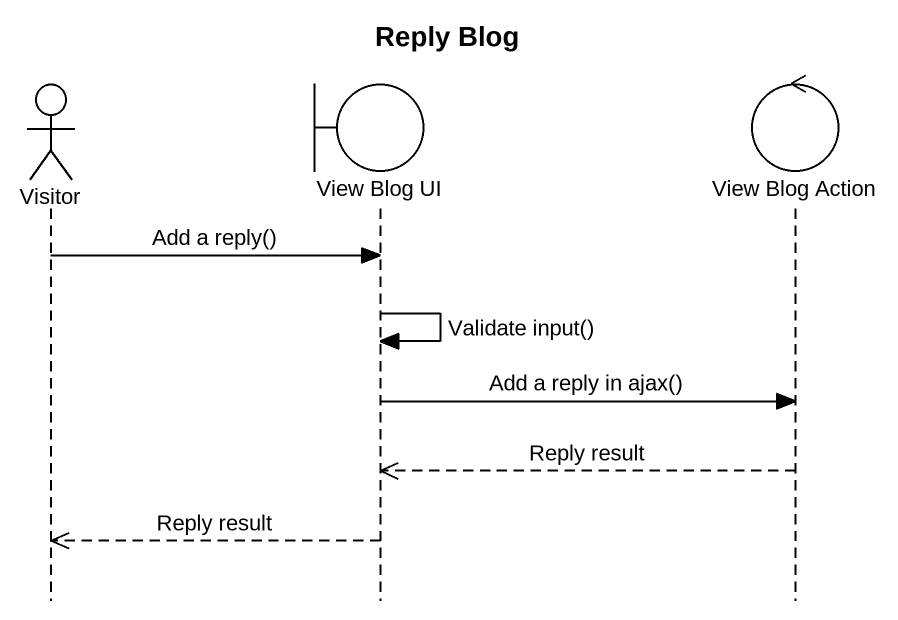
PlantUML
@startuml
title Reply Blog
hide footbox
actor Visitor
boundary "View Blog UI" as View_Blog_UI
control "View Blog Action" as View_Blog_Action

Visitor -> View_Blog_UI : Add a reply()
View_Blog_UI -> View_Blog_UI : Validate input()
View_Blog_UI -> View_Blog_Action : Add a reply in ajax()
View_Blog_Action -->> View_Blog_UI : Reply result
View_Blog_UI -->> Visitor : Reply result
@enduml
